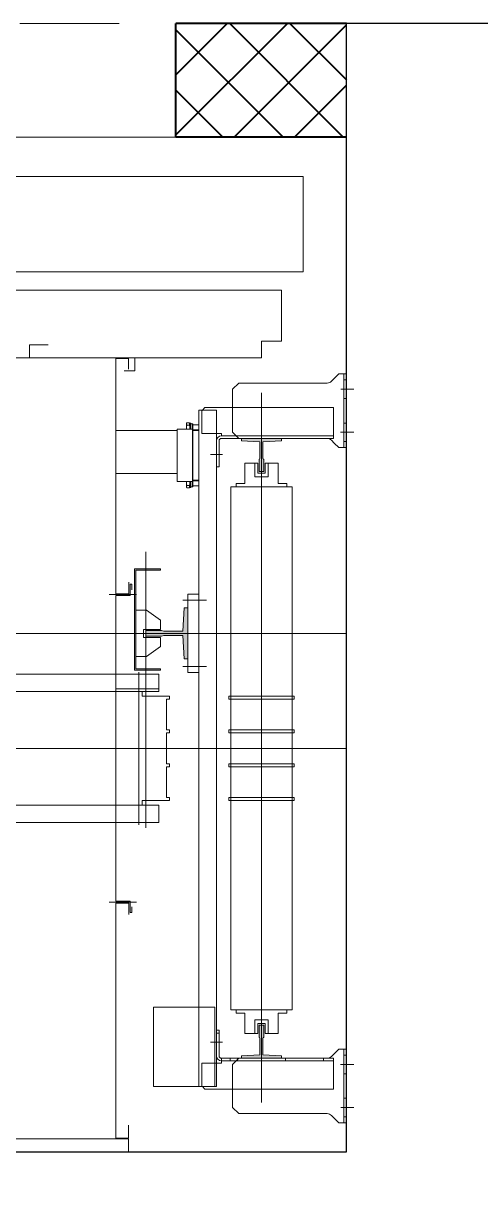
# Model space of a CAD drawing. Header units: metres. Extents: x -322116 to -321123, y -26723 to -26468.
# Drawn here: x -321394.08 to -321393.276, y -26551.824 to -26549.758 of the extents above; entities that cross this region are included whole.
import ezdxf

# ---------------------------------------------------------------- set-up
doc = ezdxf.new("R2010")
doc.units = ezdxf.units.M
doc.header["$LTSCALE"] = 7
doc.header["$MEASUREMENT"] = 0
doc.linetypes.add('1363-TXX-A-XXX-Plots layouts-R02$0$HIDDEN', pattern=[0.375, 0.25, -0.125])
doc.linetypes.add('Hidden', pattern=[9.525, 6.35, -3.175])
doc.layers.add('22-1-14-ROAD P2PFGC', color=5, linetype='Continuous')
for name, color, linetype, lineweight in [('A-CONV-EVTR', 2, 'Continuous', 18), ('A-FLOR-HIDN', 9, 'Hidden', 13), ('A-PATT', 8, 'Continuous', 5), ('A-WALL-BLWO', 7, 'Continuous', 40)]:
    doc.layers.add(name, color=color, linetype=linetype, lineweight=lineweight)

# ---------------------------------------------------------------- blocks, each defined once
blk = doc.blocks.new('1 elev')
at = {"layer": 'A-PATT', "extrusion": (2.36417e-21, 1.06473e-05, 1)}
h = blk.add_hatch(color=256, dxfattribs=at)
h.paths.add_polyline_path([(-321710.855, -26488.3134), (-321710.8636, -26488.3134), (-321710.8632, -26488.2917), (-321710.855, -26488.2918)], flags=0)
h.paths.add_polyline_path([(-321710.8625, -26488.2913), (-321710.862, -26488.2902), (-321710.862, -26488.2612), (-321710.8945, -26488.2593), (-321710.8945, -26488.255), (-321710.8241, -26488.255), (-321710.8241, -26488.2593), (-321710.8566, -26488.2612), (-321710.8561, -26488.2913)], flags=0)
for points in [[(-321710.6817, -26488.6632), (-321710.6817, -26488.6605), (-321710.6384, -26488.6605), (-321710.6384, -26488.4872), (-321710.6817, -26488.4872), (-321710.6817, -26488.4845), (-321710.6357, -26488.4845), (-321710.6357, -26488.6632)], [(-321710.7296, -26488.6429), (-321710.7296, -26488.5535), (-321710.7231, -26488.5535), (-321710.7207, -26488.5942), (-321710.6876, -26488.5942), (-321710.6832, -26488.5933), (-321710.6557, -26488.5933), (-321710.6557, -26488.6031), (-321710.6832, -26488.6031), (-321710.6876, -26488.6023), (-321710.7207, -26488.6023), (-321710.7231, -26488.6429)]]:
    blk.add_hatch(color=256, dxfattribs=at).paths.add_polyline_path(points, flags=0)
h = blk.add_hatch(color=256, dxfattribs=at)
h.paths.add_polyline_path([(-321710.8945, -26489.3464), (-321710.8945, -26489.3421), (-321710.862, -26489.3401), (-321710.8625, -26489.3101), (-321710.8564, -26489.3104), (-321710.8566, -26489.3112), (-321710.8566, -26489.3401), (-321710.8241, -26489.3421), (-321710.8241, -26489.3464)], flags=0)
h.paths.add_polyline_path([(-321710.8625, -26489.3101), (-321710.8628, -26489.3098), (-321710.8558, -26489.3098)], flags=0)
h.paths.add_polyline_path([(-321710.8632, -26489.3097), (-321710.8636, -26489.3096), (-321710.8636, -26489.288), (-321710.855, -26489.288), (-321710.8554, -26489.3097)], flags=0)
at = {"layer": 'A-CONV-EVTR', "extrusion": (2.36417e-21, 1.06473e-05, 1)}
for p, q in [((-321710.9329, -26487.7937, 0), (-321710.3969, -26487.7937, 0)), ((-321710.9329, -26487.9615, 0), (-321710.9329, -26487.7937, 0)), ((-321709.325, -26487.9615, 0), (-321710.9329, -26487.9615, 0)), ((-321710.8947, -26487.994, 0), (-321710.8571, -26487.994, 0)), ((-321710.8947, -26488.0839, 0), (-321710.8947, -26487.994, 0)), ((-321710.8571, -26487.994, 0), (-321709.4933, -26487.994, 0)), ((-321710.8593, -26488.0839, 0), (-321710.8947, -26488.0839, 0)), ((-321710.8593, -26488.1131, 0), (-321710.8593, -26488.0839, 0)), ((-321710.4511, -26488.0904, 0), (-321710.4836, -26488.0904, 0)), ((-321710.4511, -26488.1131, 0), (-321710.4511, -26488.0904, 0)), ((-321710.3969, -26488.1131, 0), (-321710.8593, -26488.1131, 0)), ((-321710.6362, -26488.1131, 0), (-321710.4511, -26488.1131, 0)), ((-321710.6362, -26488.1359, 0), (-321710.6362, -26488.1131, 0)), ((-321710.6254, -26488.1145, 0), (-321710.6254, -26488.1331, 0)), ((-321710.6027, -26488.1145, 0), (-321710.6254, -26488.1145, 0)), ((-321710.6027, -26488.5284, 0), (-321710.6027, -26488.1145, 0)), ((-321711.0087, -26488.1413, 0), (-321710.9957, -26488.1413, 0)), ((-321711.0087, -26488.2712, 0), (-321711.0087, -26488.1413, 0)), ((-321711.0044, -26488.2712, 0), (-321711.0044, -26488.1413, 0)), ((-321710.9957, -26488.1413, 0), (-321710.9827, -26488.1543, 0)), ((-321710.6173, -26488.1359, 0), (-321710.6362, -26488.1359, 0)), ((-321711.0044, -26488.1521, 0), (-321711.0087, -26488.1521, 0)), ((-321710.8192, -26488.1575, 0), (-321710.975, -26488.1575, 0)), ((-321710.8084, -26488.1683, 0), (-321710.8192, -26488.1575, 0)), ((-321711.0219, -26488.1683, 0), (-321710.9991, -26488.1683, 0)), ((-321711.0044, -26488.1846, 0), (-321711.0087, -26488.1846, 0)), ((-321710.8593, -26489.4245, 0), (-321710.8593, -26488.175, 0)), ((-321710.8084, -26488.2008, 0), (-321710.8084, -26488.1683, 0)), ((-321710.986, -26488.2008, 0), (-321710.986, -26488.255, 0)), ((-321710.7597, -26488.2008, 0), (-321710.986, -26488.2008, 0)), ((-321710.8084, -26488.2441, 0), (-321710.8084, -26488.2008, 0)), ((-321710.7802, -26488.2052, 0), (-321710.7802, -26489.3962, 0)), ((-321710.7488, -26488.2052, 0), (-321710.7802, -26488.2052, 0)), ((-321710.7553, -26488.2052, 0), (-321710.7597, -26488.2008, 0)), ((-321710.7543, -26488.2062, 0), (-321710.7553, -26488.2052, 0)), ((-321710.7543, -26488.2463, 0), (-321710.7543, -26488.2062, 0)), ((-321710.7488, -26489.3962, 0), (-321710.7488, -26488.2052, 0)), ((-321711.0044, -26488.2279, 0), (-321711.0087, -26488.2279, 0)), ((-321710.7348, -26488.2279, 0), (-321710.7348, -26488.2387, 0)), ((-321710.733, -26488.2279, 0), (-321710.7348, -26488.2279, 0)), ((-321710.7329, -26488.2273, 0), (-321710.733, -26488.2387, 0)), ((-321710.733, -26488.2387, 0), (-321710.733, -26488.2279, 0)), ((-321710.728, -26488.2273, 0), (-321710.7329, -26488.2273, 0)), ((-321710.728, -26488.2273, 0), (-321710.7278, -26488.2276, 0)), ((-321710.7274, -26488.2284, 0), (-321710.728, -26488.2273, 0)), ((-321710.7278, -26488.2276, 0), (-321710.7277, -26488.2279, 0)), ((-321710.7277, -26488.2279, 0), (-321710.7276, -26488.2281, 0)), ((-321710.7276, -26488.2281, 0), (-321710.7275, -26488.2284, 0)), ((-321710.7275, -26488.2284, 0), (-321710.7274, -26488.2387, 0)), ((-321710.7274, -26488.2286, 0), (-321710.7274, -26488.2284, 0)), ((-321710.7274, -26488.2289, 0), (-321710.7274, -26488.2286, 0)), ((-321710.7274, -26488.2291, 0), (-321710.7274, -26488.2289, 0)), ((-321711.0219, -26488.2441, 0), (-321710.9986, -26488.2441, 0)), ((-321710.8192, -26488.255, 0), (-321710.8084, -26488.2441, 0)), ((-321710.7889, -26488.2463, 0), (-321710.7802, -26488.2463, 0)), ((-321710.7889, -26488.2506, 0), (-321710.7889, -26488.2463, 0)), ((-321710.7802, -26488.2463, 0), (-321710.7543, -26488.2463, 0)), ((-321710.7386, -26488.2311, 0), (-321710.7488, -26488.2311, 0)), ((-321710.7386, -26488.2398, 0), (-321710.7488, -26488.2398, 0)), ((-321710.738, -26488.2409, 0), (-321710.7488, -26488.2409, 0)), ((-321710.7386, -26488.2295, 0), (-321710.7348, -26488.2295, 0)), ((-321710.7386, -26488.2409, 0), (-321710.7386, -26488.2295, 0)), ((-321710.7386, -26488.34, 0), (-321710.7386, -26488.2409, 0)), ((-321710.738, -26488.2295, 0), (-321710.738, -26488.34, 0)), ((-321710.7109, -26488.2387, 0), (-321710.738, -26488.2387, 0)), ((-321710.728, -26488.2314, 0), (-321710.7329, -26488.2314, 0)), ((-321710.728, -26488.2314, 0), (-321710.7279, -26488.2312, 0)), ((-321710.7278, -26488.2319, 0), (-321710.728, -26488.2314, 0)), ((-321710.7279, -26488.2312, 0), (-321710.7278, -26488.231, 0)), ((-321710.7278, -26488.231, 0), (-321710.7277, -26488.2308, 0)), ((-321710.7277, -26488.2325, 0), (-321710.7278, -26488.2319, 0)), ((-321710.7278, -26488.2387, 0), (-321710.7277, -26488.2383, 0)), ((-321710.7277, -26488.2308, 0), (-321710.7276, -26488.2306, 0)), ((-321710.7276, -26488.233, 0), (-321710.7277, -26488.2325, 0)), ((-321710.7277, -26488.2383, 0), (-321710.7276, -26488.2379, 0)), ((-321710.7276, -26488.2306, 0), (-321710.7275, -26488.2304, 0)), ((-321710.7275, -26488.2335, 0), (-321710.7276, -26488.233, 0)), ((-321710.7276, -26488.2379, 0), (-321710.7275, -26488.2375, 0)), ((-321710.7275, -26488.2302, 0), (-321710.7274, -26488.23, 0)), ((-321710.7275, -26488.2304, 0), (-321710.7275, -26488.2302, 0)), ((-321710.7274, -26488.234, 0), (-321710.7275, -26488.2335, 0)), ((-321710.7275, -26488.2371, 0), (-321710.7274, -26488.2367, 0)), ((-321710.7275, -26488.2375, 0), (-321710.7275, -26488.2371, 0)), ((-321710.7274, -26488.2294, 0), (-321710.7274, -26488.2291, 0)), ((-321710.7274, -26488.2296, 0), (-321710.7274, -26488.2294, 0)), ((-321710.7274, -26488.2298, 0), (-321710.7274, -26488.2296, 0)), ((-321710.7274, -26488.23, 0), (-321710.7274, -26488.2298, 0)), ((-321710.7274, -26488.2345, 0), (-321710.7274, -26488.234, 0)), ((-321710.7274, -26488.235, 0), (-321710.7274, -26488.2345, 0)), ((-321710.7274, -26488.2355, 0), (-321710.7274, -26488.235, 0)), ((-321710.7274, -26488.2359, 0), (-321710.7274, -26488.2355, 0)), ((-321710.7274, -26488.2363, 0), (-321710.7274, -26488.2359, 0)), ((-321710.7274, -26488.2367, 0), (-321710.7274, -26488.2363, 0)), ((-321710.7109, -26488.3308, 0), (-321710.7109, -26488.2387, 0)), ((-321710.6027, -26488.2409, 0), (-321710.7109, -26488.2409, 0)), ((-321711.0044, -26488.2604, 0), (-321711.0087, -26488.2604, 0)), ((-321710.9876, -26488.2631, 0), (-321710.9957, -26488.2712, 0)), ((-321710.9827, -26488.2581, 0), (-321710.9876, -26488.2631, 0)), ((-321710.986, -26488.2506, 0), (-321710.7889, -26488.2506, 0)), ((-321710.986, -26488.255, 0), (-321710.7889, -26488.255, 0)), ((-321710.9209, -26488.255, 0), (-321710.8192, -26488.255, 0)), ((-321710.8945, -26488.255, 0), (-321710.8945, -26488.2593, 0)), ((-321710.8241, -26488.255, 0), (-321710.8945, -26488.255, 0)), ((-321710.8945, -26488.2593, 0), (-321710.862, -26488.2612, 0)), ((-321710.862, -26488.2612, 0), (-321710.862, -26488.2902, 0)), ((-321710.8566, -26488.2612, 0), (-321710.8241, -26488.2593, 0)), ((-321710.8566, -26488.2902, 0), (-321710.8566, -26488.2612, 0)), ((-321710.8241, -26488.2593, 0), (-321710.8241, -26488.255, 0)), ((-321710.7846, -26488.2593, 0), (-321710.7846, -26488.3048, 0)), ((-321710.9957, -26488.2712, 0), (-321711.0087, -26488.2712, 0)), ((-321710.7696, -26488.2831, 0), (-321710.7907, -26488.2831, 0)), ((-321710.8885, -26488.2988, 0), (-321710.8658, -26488.2988, 0)), ((-321710.8885, -26488.3345, 0), (-321710.8885, -26488.2988, 0)), ((-321710.8712, -26488.2988, 0), (-321710.8712, -26488.3226, 0)), ((-321710.8658, -26488.2988, 0), (-321710.8658, -26488.3161, 0)), ((-321710.8636, -26488.2918, 0), (-321710.8636, -26488.3134, 0)), ((-321710.855, -26488.3134, 0), (-321710.855, -26488.2918, 0)), ((-321710.8528, -26488.2988, 0), (-321710.8301, -26488.2988, 0)), ((-321710.8528, -26488.3161, 0), (-321710.8528, -26488.2988, 0)), ((-321710.8474, -26488.3226, 0), (-321710.8474, -26488.2988, 0)), ((-321710.8301, -26488.2988, 0), (-321710.8301, -26488.3345, 0)), ((-321710.7846, -26488.3048, 0), (-321710.7802, -26488.3048, 0)), ((-321710.8712, -26488.3226, 0), (-321710.8593, -26488.3226, 0)), ((-321710.8658, -26488.3161, 0), (-321710.8593, -26488.3161, 0)), ((-321710.8636, -26488.3134, 0), (-321710.855, -26488.3134, 0)), ((-321710.8593, -26488.3161, 0), (-321710.8528, -26488.3161, 0)), ((-321710.8593, -26488.3226, 0), (-321710.8474, -26488.3226, 0)), ((-321710.738, -26488.3286, 0), (-321710.7488, -26488.3286, 0)), ((-321710.7386, -26488.3297, 0), (-321710.7488, -26488.3297, 0)), ((-321710.7386, -26488.34, 0), (-321710.7386, -26488.3286, 0)), ((-321710.738, -26488.3308, 0), (-321710.7109, -26488.3308, 0)), ((-321710.7348, -26488.3308, 0), (-321710.7348, -26488.34, 0)), ((-321710.7348, -26488.3416, 0), (-321710.7348, -26488.3308, 0)), ((-321710.733, -26488.3308, 0), (-321710.733, -26488.3416, 0)), ((-321710.7329, -26488.3421, 0), (-321710.733, -26488.3308, 0)), ((-321710.7278, -26488.3308, 0), (-321710.7277, -26488.3312, 0)), ((-321710.7277, -26488.3312, 0), (-321710.7276, -26488.3316, 0)), ((-321710.7276, -26488.3316, 0), (-321710.7275, -26488.332, 0)), ((-321710.7275, -26488.3411, 0), (-321710.7274, -26488.3308, 0)), ((-321710.7275, -26488.332, 0), (-321710.7275, -26488.3324, 0)), ((-321710.6027, -26488.3167, 0), (-321710.7109, -26488.3167, 0)), ((-321710.9134, -26488.3405, 0), (-321710.9134, -26488.8819, 0)), ((-321710.8052, -26488.3405, 0), (-321710.9134, -26488.3405, 0)), ((-321710.9037, -26488.3345, 0), (-321710.8885, -26488.3345, 0)), ((-321710.9037, -26488.3405, 0), (-321710.9037, -26488.3345, 0)), ((-321710.8301, -26488.3345, 0), (-321710.8149, -26488.3345, 0)), ((-321710.8149, -26488.3345, 0), (-321710.8149, -26488.3405, 0)), ((-321710.8052, -26488.8819, 0), (-321710.8052, -26488.3405, 0)), ((-321710.7386, -26488.3383, 0), (-321710.7488, -26488.3383, 0)), ((-321710.7348, -26488.34, 0), (-321710.7386, -26488.34, 0)), ((-321710.738, -26488.34, 0), (-321710.7386, -26488.34, 0)), ((-321710.7348, -26488.34, 0), (-321710.738, -26488.34, 0)), ((-321710.733, -26488.3416, 0), (-321710.7348, -26488.3416, 0)), ((-321710.728, -26488.3381, 0), (-321710.7329, -26488.3381, 0)), ((-321710.728, -26488.3421, 0), (-321710.7329, -26488.3421, 0)), ((-321710.7278, -26488.3375, 0), (-321710.728, -26488.3381, 0)), ((-321710.728, -26488.3381, 0), (-321710.7279, -26488.3383, 0)), ((-321710.7274, -26488.341, 0), (-321710.728, -26488.3421, 0)), ((-321710.728, -26488.3421, 0), (-321710.7278, -26488.3419, 0)), ((-321710.7279, -26488.3383, 0), (-321710.7278, -26488.3385, 0)), ((-321710.7277, -26488.337, 0), (-321710.7278, -26488.3375, 0)), ((-321710.7278, -26488.3385, 0), (-321710.7277, -26488.3387, 0)), ((-321710.7278, -26488.3419, 0), (-321710.7277, -26488.3416, 0)), ((-321710.7276, -26488.3365, 0), (-321710.7277, -26488.337, 0)), ((-321710.7277, -26488.3387, 0), (-321710.7276, -26488.3389, 0)), ((-321710.7277, -26488.3416, 0), (-321710.7276, -26488.3414, 0)), ((-321710.7275, -26488.336, 0), (-321710.7276, -26488.3365, 0)), ((-321710.7276, -26488.3389, 0), (-321710.7275, -26488.3391, 0)), ((-321710.7276, -26488.3414, 0), (-321710.7275, -26488.3411, 0)), ((-321710.7275, -26488.3324, 0), (-321710.7274, -26488.3328, 0)), ((-321710.7274, -26488.3355, 0), (-321710.7275, -26488.336, 0)), ((-321710.7275, -26488.3391, 0), (-321710.7275, -26488.3393, 0)), ((-321710.7275, -26488.3393, 0), (-321710.7274, -26488.3395, 0)), ((-321710.7274, -26488.3328, 0), (-321710.7274, -26488.3332, 0)), ((-321710.7274, -26488.3332, 0), (-321710.7274, -26488.3336, 0)), ((-321710.7274, -26488.3336, 0), (-321710.7274, -26488.334, 0)), ((-321710.7274, -26488.334, 0), (-321710.7274, -26488.3345, 0)), ((-321710.7274, -26488.3345, 0), (-321710.7274, -26488.335, 0)), ((-321710.7274, -26488.335, 0), (-321710.7274, -26488.3355, 0)), ((-321710.7274, -26488.3395, 0), (-321710.7274, -26488.3397, 0)), ((-321710.7274, -26488.3397, 0), (-321710.7274, -26488.3399, 0)), ((-321710.7274, -26488.3399, 0), (-321710.7274, -26488.3401, 0)), ((-321710.7274, -26488.3401, 0), (-321710.7274, -26488.3404, 0)), ((-321710.7274, -26488.3404, 0), (-321710.7274, -26488.3406, 0)), ((-321710.7274, -26488.3406, 0), (-321710.7274, -26488.3409, 0)), ((-321710.7274, -26488.3409, 0), (-321710.7274, -26488.341, 0)), ((-321710.6557, -26488.4548, 0), (-321710.6557, -26488.9404, 0)), ((-321710.6817, -26488.4845, 0), (-321710.6817, -26488.4872, 0)), ((-321710.6357, -26488.4845, 0), (-321710.6817, -26488.4845, 0)), ((-321710.6817, -26488.4872, 0), (-321710.6384, -26488.4872, 0)), ((-321710.6384, -26488.4872, 0), (-321710.6384, -26488.5982, 0)), ((-321710.6357, -26488.5982, 0), (-321710.6357, -26488.4845, 0)), ((-321710.6311, -26488.5119, 0), (-321710.6284, -26488.5119, 0)), ((-321710.6311, -26488.5219, 0), (-321710.6311, -26488.5119, 0)), ((-321710.6284, -26488.5119, 0), (-321710.6284, -26488.5316, 0)), ((-321710.6257, -26488.5284, 0), (-321710.6257, -26488.5083, 0)), ((-321710.7491, -26488.5292, 0), (-321710.7296, -26488.5292, 0)), ((-321710.7296, -26488.5292, 0), (-321710.7296, -26488.5535, 0)), ((-321710.6394, -26488.53, 0), (-321710.5912, -26488.53, 0)), ((-321710.6284, -26488.5316, 0), (-321710.6027, -26488.5316, 0)), ((-321710.6257, -26488.5284, 0), (-321710.6027, -26488.5284, 0)), ((-321710.6027, -26488.5284, 0), (-321710.6257, -26488.5284, 0)), ((-321710.6027, -26488.5316, 0), (-321710.6254, -26488.5316, 0)), ((-321710.6027, -26489.0698, 0), (-321710.6027, -26488.5316, 0)), ((-321710.7209, -26488.54, 0), (-321710.7625, -26488.54, 0)), ((-321710.7296, -26488.6429, 0), (-321710.7296, -26488.5535, 0)), ((-321710.7296, -26488.5535, 0), (-321710.7231, -26488.5535, 0)), ((-321710.7231, -26488.5535, 0), (-321710.7207, -26488.5942, 0)), ((-321710.6568, -26488.5576, 0), (-321710.6817, -26488.5749, 0)), ((-321710.6384, -26488.5576, 0), (-321710.6568, -26488.5576, 0)), ((-321710.6817, -26488.5749, 0), (-321710.6817, -26488.5912, 0)), ((-321711.0087, -26488.5982, 0), (-321709.3427, -26488.5982, 0)), ((-321710.7207, -26488.5942, 0), (-321710.6876, -26488.5942, 0)), ((-321710.6876, -26488.5942, 0), (-321710.6832, -26488.5933, 0)), ((-321710.6832, -26488.5933, 0), (-321710.6557, -26488.5933, 0)), ((-321710.6817, -26488.5912, 0), (-321710.6514, -26488.5912, 0)), ((-321710.6557, -26488.5933, 0), (-321710.6557, -26488.6031, 0)), ((-321710.6514, -26488.5912, 0), (-321710.6514, -26488.5982, 0)), ((-321710.6514, -26488.5982, 0), (-321710.6514, -26488.6053, 0)), ((-321710.6384, -26488.5982, 0), (-321710.6384, -26488.6605, 0)), ((-321710.6357, -26488.6632, 0), (-321710.6357, -26488.5982, 0)), ((-321710.7207, -26488.6023, 0), (-321710.7231, -26488.6429, 0)), ((-321710.6876, -26488.6023, 0), (-321710.7207, -26488.6023, 0)), ((-321710.6832, -26488.6031, 0), (-321710.6876, -26488.6023, 0)), ((-321710.6557, -26488.6031, 0), (-321710.6832, -26488.6031, 0)), ((-321710.6817, -26488.6053, 0), (-321710.6817, -26488.6215, 0)), ((-321710.6514, -26488.6053, 0), (-321710.6817, -26488.6053, 0)), ((-321710.6817, -26488.6215, 0), (-321710.6568, -26488.6388, 0)), ((-321710.6568, -26488.6388, 0), (-321710.6384, -26488.6388, 0)), ((-321710.7209, -26488.6564, 0), (-321710.7625, -26488.6564, 0)), ((-321710.7231, -26488.6429, 0), (-321710.7296, -26488.6429, 0)), ((-321710.7296, -26488.6672, 0), (-321710.7296, -26488.6429, 0)), ((-321710.6817, -26488.6605, 0), (-321710.6817, -26488.6632, 0)), ((-321710.6384, -26488.6605, 0), (-321710.6817, -26488.6605, 0)), ((-321710.7491, -26488.6672, 0), (-321710.7296, -26488.6672, 0)), ((-321710.6817, -26488.6632, 0), (-321710.6357, -26488.6632, 0)), ((-321710.6785, -26488.6702, 0), (-321710.6785, -26488.7005, 0)), ((-321710.6027, -26488.6702, 0), (-321710.6785, -26488.6702, 0)), ((-321710.6785, -26488.6702, 0), (-321710.6785, -26488.7005, 0)), ((-321710.6303, -26488.6702, 0), (-321710.6785, -26488.6702, 0)), ((-321710.6433, -26488.9351, 0), (-321710.6433, -26488.6663, 0)), ((-321710.6027, -26488.6702, 0), (-321710.0667, -26488.6702, 0)), ((-321710.6785, -26488.6962, 0), (-321710.6027, -26488.6962, 0)), ((-321710.6785, -26488.7005, 0), (-321710.6027, -26488.7005, 0)), ((-321710.6785, -26488.7005, 0), (-321710.6492, -26488.7005, 0)), ((-321710.6492, -26488.7005, 0), (-321710.6492, -26488.7087, 0)), ((-321710.6027, -26488.7005, 0), (-321710.0667, -26488.7005, 0)), ((-321710.9167, -26488.7087, 0), (-321710.8593, -26488.7087, 0)), ((-321710.9167, -26488.7141, 0), (-321710.9167, -26488.7087, 0)), ((-321710.8593, -26488.7141, 0), (-321710.9167, -26488.7141, 0)), ((-321710.9134, -26488.7141, 0), (-321710.9134, -26488.7682, 0)), ((-321710.8593, -26488.7141, 0), (-321710.9134, -26488.7141, 0)), ((-321710.8593, -26488.7087, 0), (-321710.8019, -26488.7087, 0)), ((-321710.8019, -26488.7141, 0), (-321710.8593, -26488.7141, 0)), ((-321710.8052, -26488.7141, 0), (-321710.8593, -26488.7141, 0)), ((-321710.8052, -26488.7682, 0), (-321710.8052, -26488.7141, 0)), ((-321710.8019, -26488.7087, 0), (-321710.8019, -26488.7141, 0)), ((-321710.6974, -26488.7087, 0), (-321710.6974, -26488.7141, 0)), ((-321710.6492, -26488.7087, 0), (-321710.6974, -26488.7087, 0)), ((-321710.6974, -26488.7141, 0), (-321710.692, -26488.7141, 0)), ((-321710.692, -26488.7141, 0), (-321710.692, -26488.7682, 0)), ((-321710.9167, -26488.7682, 0), (-321710.9167, -26488.7736, 0)), ((-321710.8593, -26488.7682, 0), (-321710.9167, -26488.7682, 0)), ((-321710.9167, -26488.7736, 0), (-321710.8593, -26488.7736, 0)), ((-321710.9134, -26488.7682, 0), (-321710.8593, -26488.7682, 0)), ((-321710.9134, -26488.7736, 0), (-321710.9134, -26488.8278, 0)), ((-321710.8593, -26488.7736, 0), (-321710.9134, -26488.7736, 0)), ((-321710.8019, -26488.7682, 0), (-321710.8593, -26488.7682, 0)), ((-321710.8593, -26488.7682, 0), (-321710.8052, -26488.7682, 0)), ((-321710.8593, -26488.7736, 0), (-321710.8019, -26488.7736, 0)), ((-321710.8052, -26488.7736, 0), (-321710.8593, -26488.7736, 0)), ((-321710.8052, -26488.8278, 0), (-321710.8052, -26488.7736, 0)), ((-321710.8019, -26488.7736, 0), (-321710.8019, -26488.7682, 0)), ((-321710.6974, -26488.7682, 0), (-321710.6974, -26488.7736, 0)), ((-321710.692, -26488.7682, 0), (-321710.6974, -26488.7682, 0)), ((-321710.6974, -26488.7736, 0), (-321710.692, -26488.7736, 0)), ((-321710.692, -26488.7736, 0), (-321710.692, -26488.8278, 0)), ((-321711.0087, -26488.8007, 0), (-321709.3087, -26488.8007, 0)), ((-321710.9167, -26488.8278, 0), (-321710.9167, -26488.8332, 0)), ((-321710.8593, -26488.8278, 0), (-321710.9167, -26488.8278, 0)), ((-321710.9134, -26488.8278, 0), (-321710.8593, -26488.8278, 0)), ((-321710.8593, -26488.8278, 0), (-321710.8052, -26488.8278, 0)), ((-321710.8019, -26488.8278, 0), (-321710.8593, -26488.8278, 0)), ((-321710.8019, -26488.8332, 0), (-321710.8019, -26488.8278, 0)), ((-321710.6974, -26488.8278, 0), (-321710.6974, -26488.8332, 0)), ((-321710.692, -26488.8278, 0), (-321710.6974, -26488.8278, 0)), ((-321710.9167, -26488.8332, 0), (-321710.8593, -26488.8332, 0)), ((-321710.9134, -26488.8332, 0), (-321710.9134, -26488.8873, 0)), ((-321710.8593, -26488.8332, 0), (-321710.9134, -26488.8332, 0)), ((-321710.8593, -26488.8332, 0), (-321710.8019, -26488.8332, 0)), ((-321710.8052, -26488.8332, 0), (-321710.8593, -26488.8332, 0)), ((-321710.8052, -26488.8873, 0), (-321710.8052, -26488.8332, 0)), ((-321710.6974, -26488.8332, 0), (-321710.692, -26488.8332, 0)), ((-321710.692, -26488.8332, 0), (-321710.692, -26488.8873, 0)), ((-321710.9167, -26488.8873, 0), (-321710.9167, -26488.8927, 0)), ((-321710.8593, -26488.8873, 0), (-321710.9167, -26488.8873, 0)), ((-321710.9134, -26488.8819, 0), (-321710.9134, -26489.2609, 0)), ((-321710.9134, -26488.8873, 0), (-321710.8593, -26488.8873, 0)), ((-321710.8593, -26488.8873, 0), (-321710.8052, -26488.8873, 0)), ((-321710.8019, -26488.8873, 0), (-321710.8593, -26488.8873, 0)), ((-321710.8052, -26489.2609, 0), (-321710.8052, -26488.8819, 0)), ((-321710.8019, -26488.8927, 0), (-321710.8019, -26488.8873, 0)), ((-321710.6974, -26488.8873, 0), (-321710.6974, -26488.8927, 0)), ((-321710.692, -26488.8873, 0), (-321710.6974, -26488.8873, 0)), ((-321710.9167, -26488.8927, 0), (-321710.8593, -26488.8927, 0)), ((-321710.8593, -26488.8927, 0), (-321710.8019, -26488.8927, 0)), ((-321710.6974, -26488.8927, 0), (-321710.6492, -26488.8927, 0)), ((-321710.6785, -26488.9009, 0), (-321710.6027, -26488.9009, 0)), ((-321710.6785, -26488.9312, 0), (-321710.6785, -26488.9009, 0)), ((-321710.6785, -26488.9009, 0), (-321710.6785, -26488.9312, 0)), ((-321710.6492, -26488.9009, 0), (-321710.6785, -26488.9009, 0)), ((-321710.6492, -26488.8927, 0), (-321710.6492, -26488.9009, 0)), ((-321710.6027, -26488.9009, 0), (-321710.0667, -26488.9009, 0)), ((-321710.6027, -26488.9312, 0), (-321710.6785, -26488.9312, 0)), ((-321710.6785, -26488.9312, 0), (-321710.6303, -26488.9312, 0)), ((-321710.6027, -26488.9312, 0), (-321710.0667, -26488.9312, 0)), ((-321710.6394, -26489.0714, 0), (-321710.5912, -26489.0714, 0)), ((-321710.6383, -26489.0714, 0), (-321710.5923, -26489.0714, 0)), ((-321710.6284, -26489.0698, 0), (-321710.6027, -26489.0698, 0)), ((-321710.6284, -26489.0895, 0), (-321710.6284, -26489.0698, 0)), ((-321710.6257, -26489.073, 0), (-321710.6257, -26489.0931, 0)), ((-321710.6027, -26489.073, 0), (-321710.6257, -26489.073, 0)), ((-321710.6254, -26489.0698, 0), (-321710.6027, -26489.0698, 0)), ((-321710.6027, -26489.073, 0), (-321710.6254, -26489.073, 0)), ((-321710.6027, -26489.487, 0), (-321710.6027, -26489.073, 0)), ((-321710.6311, -26489.0795, 0), (-321710.6311, -26489.0895, 0)), ((-321710.6311, -26489.0895, 0), (-321710.6284, -26489.0895, 0)), ((-321710.9134, -26489.2609, 0), (-321710.8052, -26489.2609, 0)), ((-321710.9037, -26489.2609, 0), (-321710.9037, -26489.2668, 0)), ((-321710.8149, -26489.2668, 0), (-321710.8149, -26489.2609, 0)), ((-321710.6693, -26489.2566, 0), (-321710.7775, -26489.2566, 0)), ((-321710.7775, -26489.2566, 0), (-321710.7775, -26489.3962, 0)), ((-321710.6693, -26489.3962, 0), (-321710.6693, -26489.2566, 0)), ((-321710.9037, -26489.2668, 0), (-321710.8885, -26489.2668, 0)), ((-321710.8885, -26489.2668, 0), (-321710.8885, -26489.3026, 0)), ((-321710.8712, -26489.2788, 0), (-321710.8593, -26489.2788, 0)), ((-321710.8712, -26489.3026, 0), (-321710.8712, -26489.2788, 0)), ((-321710.8593, -26489.2788, 0), (-321710.8474, -26489.2788, 0)), ((-321710.8474, -26489.2788, 0), (-321710.8593, -26489.2788, 0)), ((-321710.8474, -26489.3026, 0), (-321710.8474, -26489.2788, 0)), ((-321710.8301, -26489.2668, 0), (-321710.8149, -26489.2668, 0)), ((-321710.8301, -26489.3026, 0), (-321710.8301, -26489.2668, 0)), ((-321710.8885, -26489.3026, 0), (-321710.8658, -26489.3026, 0)), ((-321710.8658, -26489.2853, 0), (-321710.8593, -26489.2853, 0)), ((-321710.8658, -26489.3026, 0), (-321710.8658, -26489.2853, 0)), ((-321710.8636, -26489.288, 0), (-321710.855, -26489.288, 0)), ((-321710.8636, -26489.3096, 0), (-321710.8636, -26489.288, 0)), ((-321710.8593, -26489.2853, 0), (-321710.8528, -26489.2853, 0)), ((-321710.855, -26489.288, 0), (-321710.855, -26489.3096, 0)), ((-321710.8528, -26489.2853, 0), (-321710.8528, -26489.3026, 0)), ((-321710.8528, -26489.3026, 0), (-321710.8301, -26489.3026, 0)), ((-321710.7846, -26489.2966, 0), (-321710.7802, -26489.2966, 0)), ((-321710.7846, -26489.3421, 0), (-321710.7846, -26489.2966, 0)), ((-321710.7846, -26489.302, 0), (-321710.7802, -26489.302, 0)), ((-321710.862, -26489.3401, 0), (-321710.862, -26489.3112, 0)), ((-321710.8566, -26489.3112, 0), (-321710.8566, -26489.3401, 0)), ((-321710.7696, -26489.3183, 0), (-321710.7907, -26489.3183, 0)), ((-321711.0087, -26489.3302, 0), (-321711.0087, -26489.4601, 0)), ((-321710.9957, -26489.3302, 0), (-321711.0087, -26489.3302, 0)), ((-321711.0044, -26489.341, 0), (-321711.0087, -26489.341, 0)), ((-321711.0044, -26489.3302, 0), (-321711.0044, -26489.4601, 0)), ((-321710.9876, -26489.3383, 0), (-321710.9957, -26489.3302, 0)), ((-321710.9827, -26489.3433, 0), (-321710.9876, -26489.3383, 0)), ((-321710.8945, -26489.3421, 0), (-321710.862, -26489.3401, 0)), ((-321710.8945, -26489.3464, 0), (-321710.8945, -26489.3421, 0)), ((-321710.8566, -26489.3401, 0), (-321710.8241, -26489.3421, 0)), ((-321710.8241, -26489.3421, 0), (-321710.8241, -26489.3464, 0)), ((-321711.0219, -26489.3573, 0), (-321710.9986, -26489.3573, 0)), ((-321710.986, -26489.3464, 0), (-321710.986, -26489.4006, 0)), ((-321710.986, -26489.3464, 0), (-321710.8945, -26489.3464, 0)), ((-321710.986, -26489.3508, 0), (-321710.7889, -26489.3508, 0)), ((-321710.9687, -26489.3464, 0), (-321710.9687, -26489.3508, 0)), ((-321710.9209, -26489.3464, 0), (-321710.8192, -26489.3464, 0)), ((-321710.9015, -26489.3464, 0), (-321710.9015, -26489.3508, 0)), ((-321710.8241, -26489.3464, 0), (-321710.8945, -26489.3464, 0)), ((-321710.7889, -26489.3464, 0), (-321710.8241, -26489.3464, 0)), ((-321710.8192, -26489.3464, 0), (-321710.8084, -26489.3573, 0)), ((-321710.8171, -26489.3464, 0), (-321710.8171, -26489.3508, 0)), ((-321710.8084, -26489.3573, 0), (-321710.8084, -26489.4006, 0)), ((-321710.8041, -26489.3464, 0), (-321710.8041, -26489.3508, 0)), ((-321710.7889, -26489.3508, 0), (-321710.7889, -26489.3464, 0)), ((-321710.7889, -26489.3551, 0), (-321710.7889, -26489.3508, 0)), ((-321710.7802, -26489.3551, 0), (-321710.7889, -26489.3551, 0)), ((-321710.7543, -26489.3551, 0), (-321710.7802, -26489.3551, 0)), ((-321710.7543, -26489.3551, 0), (-321710.7543, -26489.3952, 0)), ((-321711.0044, -26489.3735, 0), (-321711.0087, -26489.3735, 0)), ((-321710.986, -26489.4006, 0), (-321710.7597, -26489.4006, 0)), ((-321710.8084, -26489.4006, 0), (-321710.8084, -26489.4331, 0)), ((-321710.7802, -26489.3962, 0), (-321710.7488, -26489.3962, 0)), ((-321710.7488, -26489.3962, 0), (-321710.7802, -26489.3962, 0)), ((-321710.7775, -26489.3962, 0), (-321710.6693, -26489.3962, 0)), ((-321710.7553, -26489.3962, 0), (-321710.7597, -26489.4006, 0)), ((-321710.7543, -26489.3952, 0), (-321710.7553, -26489.3962, 0)), ((-321711.0044, -26489.4168, 0), (-321711.0087, -26489.4168, 0)), ((-321711.0219, -26489.4331, 0), (-321710.9991, -26489.4331, 0)), ((-321710.9957, -26489.4601, 0), (-321710.9827, -26489.4471, 0)), ((-321710.8192, -26489.4439, 0), (-321710.975, -26489.4439, 0)), ((-321710.8084, -26489.4331, 0), (-321710.8192, -26489.4439, 0)), ((-321711.0044, -26489.4493, 0), (-321711.0087, -26489.4493, 0)), ((-321711.0087, -26489.4601, 0), (-321710.9957, -26489.4601, 0)), ((-321710.6254, -26489.4643, 0), (-321710.6254, -26489.487, 0)), ((-321710.6254, -26489.487, 0), (-321710.6027, -26489.487, 0)), ((-321710.6254, -26489.4883, 0), (-321710.3661, -26489.4883, 0)), ((-321710.6254, -26489.511, 0), (-321710.6254, -26489.4883, 0)), ((-321710.6064, -26489.511, 0), (-321710.6254, -26489.511, 0))]:
    blk.add_line(p, q, dxfattribs=at)
at = {"layer": 'A-CONV-EVTR'}
blk.add_lwpolyline([(-321709.3087, -26487.7244), (-321711.0087, -26487.7244), (-321711.0087, -26489.511), (-321709.3087, -26489.511)], close=True, dxfattribs=at)
at = {"layer": 'A-CONV-EVTR', "extrusion": (2.36417e-21, 1.06473e-05, 1)}
for centre, radius, start, end in [((-321710.975, -26488.1467, -0.282), 0.0108, 225, 270), ((-321710.975, -26488.2658, -0.282), 0.0108, 90, 135), ((-321710.7889, -26488.2593, -0.282), 0.00866, 0, 90), ((-321710.7889, -26488.2593, -0.282), 0.00433, 0, 90), ((-321710.8636, -26488.2902, -0.282), 0.00157, 270, 0), ((-321710.855, -26488.2902, -0.282), 0.00157, 180, 270), ((-321710.8636, -26489.3112, -0.282), 0.00157, 0, 90), ((-321710.855, -26489.3112, -0.282), 0.00157, 90, 180), ((-321710.975, -26489.3356, -0.282), 0.0108, 225, 270), ((-321710.8203, -26489.3426, -0.282), 0.00379, 180, 196.6185), ((-321710.7889, -26489.3421, -0.282), 0.00433, 270, 0), ((-321710.7889, -26489.3421, -0.282), 0.00866, 270, 0), ((-321710.975, -26489.4547, -0.282), 0.0108, 90, 135)]:
    blk.add_arc(centre, radius, start, end, dxfattribs=at)
at = {"layer": 'A-PATT', "extrusion": (2.36417e-21, 1.06473e-05, 1)}
for p, q in [((-321710.8945, -26488.2593, 0), (-321710.8945, -26488.255, 0)), ((-321710.8945, -26488.255, 0), (-321710.8241, -26488.255, 0)), ((-321710.862, -26488.2612, 0), (-321710.8945, -26488.2593, 0)), ((-321710.862, -26488.2902, 0), (-321710.862, -26488.2612, 0)), ((-321710.8241, -26488.2593, 0), (-321710.8566, -26488.2612, 0)), ((-321710.8566, -26488.2612, 0), (-321710.8566, -26488.2902, 0)), ((-321710.8241, -26488.255, 0), (-321710.8241, -26488.2593, 0)), ((-321710.8636, -26488.3134, 0), (-321710.8636, -26488.2918, 0)), ((-321710.855, -26488.2918, 0), (-321710.855, -26488.3134, 0)), ((-321710.855, -26488.3134, 0), (-321710.8636, -26488.3134, 0)), ((-321710.6817, -26488.4872, 0), (-321710.6817, -26488.4845, 0)), ((-321710.6817, -26488.4845, 0), (-321710.6357, -26488.4845, 0)), ((-321710.6384, -26488.4872, 0), (-321710.6817, -26488.4872, 0)), ((-321710.6384, -26488.6605, 0), (-321710.6384, -26488.4872, 0)), ((-321710.6357, -26488.4845, 0), (-321710.6357, -26488.6632, 0)), ((-321710.7296, -26488.6429, 0), (-321710.7296, -26488.5535, 0)), ((-321710.7296, -26488.5535, 0), (-321710.7231, -26488.5535, 0)), ((-321710.7231, -26488.5535, 0), (-321710.7207, -26488.5942, 0)), ((-321710.7207, -26488.5942, 0), (-321710.6876, -26488.5942, 0)), ((-321710.6876, -26488.5942, 0), (-321710.6832, -26488.5933, 0)), ((-321710.6832, -26488.5933, 0), (-321710.6557, -26488.5933, 0)), ((-321710.6557, -26488.5933, 0), (-321710.6557, -26488.6031, 0)), ((-321710.7207, -26488.6023, 0), (-321710.7231, -26488.6429, 0)), ((-321710.6876, -26488.6023, 0), (-321710.7207, -26488.6023, 0)), ((-321710.6832, -26488.6031, 0), (-321710.6876, -26488.6023, 0)), ((-321710.6557, -26488.6031, 0), (-321710.6832, -26488.6031, 0)), ((-321710.7231, -26488.6429, 0), (-321710.7296, -26488.6429, 0)), ((-321710.6817, -26488.6632, 0), (-321710.6817, -26488.6605, 0)), ((-321710.6817, -26488.6605, 0), (-321710.6384, -26488.6605, 0)), ((-321710.6357, -26488.6632, 0), (-321710.6817, -26488.6632, 0)), ((-321710.8636, -26489.3096, 0), (-321710.8636, -26489.288, 0)), ((-321710.8636, -26489.288, 0), (-321710.855, -26489.288, 0)), ((-321710.855, -26489.288, 0), (-321710.855, -26489.3096, 0)), ((-321710.862, -26489.3401, 0), (-321710.862, -26489.3112, 0)), ((-321710.8566, -26489.3112, 0), (-321710.8566, -26489.3401, 0)), ((-321710.8945, -26489.3421, 0), (-321710.862, -26489.3401, 0)), ((-321710.8945, -26489.3464, 0), (-321710.8945, -26489.3421, 0)), ((-321710.8566, -26489.3401, 0), (-321710.8241, -26489.3421, 0)), ((-321710.8241, -26489.3421, 0), (-321710.8241, -26489.3464, 0)), ((-321710.8241, -26489.3464, 0), (-321710.8945, -26489.3464, 0))]:
    blk.add_line(p, q, dxfattribs=at)
for centre, start, end in [((-321710.8636, -26488.2902, -0.282), 270, 0), ((-321710.855, -26488.2902, -0.282), 180, 270), ((-321710.8636, -26489.3112, -0.282), 0, 90), ((-321710.855, -26489.3112, -0.282), 90, 180)]:
    blk.add_arc(centre, 0.00157, start, end, dxfattribs=at)
blk = doc.blocks.new('rooff attic')
at = {"layer": 'A-WALL-BLWO', "transparency": 33554508}
h = blk.add_hatch(dxfattribs=at)
h.set_pattern_fill('ANSI37', scale=0.6)
h.set_pattern_definition([(45, (323.65556, -1e-10), (-0.053033008589, 0.053033008589), []), (135, (323.65556, -1e-10), (-0.053033008589, -0.053033008589), [])])
h.paths.add_polyline_path([(-321393.8118, -26547.9581), (-321393.8118, -26547.7581), (-321393.5118, -26547.7581), (-321393.5118, -26547.9581)])
h.paths.add_polyline_path([(-321395.2118, -26547.9581), (-321395.2118, -26547.7581), (-321394.9118, -26547.7581), (-321394.9118, -26547.9581)])
at = {"layer": '22-1-14-ROAD P2PFGC'}
for p, q in [((-321393.5118, -26549.7448, 0), (-321393.5118, -26547.7581, 0)), ((-321393.2118, -26547.7581, 0), (-321393.5118, -26547.7581, 0)), ((-321395.2118, -26549.7448, 0), (-321393.5118, -26549.7448, 0))]:
    blk.add_line(p, q, dxfattribs=at)
at = {"layer": 'A-FLOR-HIDN', "linetype": '1363-TXX-A-XXX-Plots layouts-R02$0$HIDDEN', "ltscale": 0.1}
for p, q in [((-321394.9118, -26547.7581, 0), (-321393.8118, -26547.7581, 0)), ((-321393.8118, -26547.9581, 0), (-321394.9118, -26547.9581, 0))]:
    blk.add_line(p, q, dxfattribs=at)
at = {"layer": 'A-WALL-BLWO'}
for p, q in [((-321393.5118, -26547.7581, 0), (-321393.8118, -26547.7581, 0)), ((-321393.8118, -26547.9581, 0), (-321393.8118, -26547.7581, 0)), ((-321393.5118, -26547.9581, 0), (-321393.8118, -26547.9581, 0))]:
    blk.add_line(p, q, dxfattribs=at)
at = {"layer": 'A-WALL-BLWO', "xscale": -1}
blk.add_blockref('1 elev', (-643104.5206, -60.2337, 0), dxfattribs=at)
blk = doc.blocks.new('m 12')
at = {"layer": '22-1-14-ROAD P2PFGC', "transparency": 33554534}
h = blk.add_hatch(dxfattribs=at)
h.set_pattern_fill('ANSI31', scale=1.3, angle=45)
h.set_pattern_definition([(90, (-187.8846, 18.4578), (-0.1625, 0), [])])
h.paths.add_polyline_path([(-321388.4118, -26532.9581), (-321398.1118, -26532.9581), (-321398.1118, -26534.9081), (-321404.3118, -26534.9081), (-321404.3118, -26539.3023), (-321405.4818, -26539.3023), (-321405.4818, -26544.6581), (-321404.5118, -26544.6581), (-321404.5118, -26551.3581), (-321406.0118, -26551.3581), (-321406.0118, -26554.5581), (-321403.6118, -26554.5581), (-321403.6118, -26537.7015), (-321383.0787, -26537.7016), (-321383.0787, -26554.5581), (-321382.1603, -26554.5581), (-321382.1603, -26551.2581), (-321381.1018, -26551.2581), (-321381.1018, -26541.5581), (-321382.2287, -26541.5581), (-321382.2287, -26534.9081), (-321388.4118, -26534.9081)])
edge = h.paths.add_edge_path(flags=16)
edge.add_arc((-321394.4903, -26535.3455), 0.2481, 0, 360)
h.paths.add_polyline_path([(-321405.2533, -26553.463), (-321404.3703, -26553.463), (-321404.3703, -26553.0317), (-321405.2533, -26553.0317)], flags=16)
h.paths.add_polyline_path([(-321405.4431, -26553.3996), (-321405.4431, -26552.5166), (-321405.8743, -26552.5166), (-321405.8743, -26553.3996)], flags=16)
h.paths.add_polyline_path([(-321402.5757, -26536.7788), (-321402.5757, -26535.8584), (-321403.007, -26535.8584), (-321403.007, -26536.7788)], flags=16)
h.paths.add_polyline_path([(-321393.8213, -26536.8162), (-321392.7192, -26536.8162), (-321392.7192, -26536.3849), (-321393.8213, -26536.3849)], flags=16)
h.paths.add_polyline_path([(-321384.2889, -26536.7788), (-321384.2889, -26535.8393), (-321384.7202, -26535.8393), (-321384.7202, -26536.7788)], flags=16)
h.paths.add_polyline_path([(-321382.9583, -26539.6741), (-321382.3491, -26539.6741), (-321382.3491, -26539.2428), (-321382.9583, -26539.2428)], flags=16)
h.paths.add_polyline_path([(-321382.5318, -26544.9633), (-321381.6488, -26544.9633), (-321381.6488, -26544.532), (-321382.5318, -26544.532)], flags=16)
h.paths.add_polyline_path([(-321381.3907, -26546.8496), (-321381.3907, -26545.9666), (-321381.8219, -26545.9666), (-321381.8219, -26546.8496)], flags=16)
h.paths.add_polyline_path([(-321397.07, -26535.8562), (-321397.07, -26534.8373), (-321397.5013, -26534.8373), (-321397.5013, -26535.8562)], flags=16)
h.paths.add_polyline_path([(-321394.1228, -26535.272), (-321391.6791, -26535.272), (-321391.6791, -26534.831), (-321394.1228, -26534.831)], flags=16)
h.paths.add_polyline_path([(-321394.1228, -26535.86), (-321391.9766, -26535.86), (-321391.9766, -26535.419), (-321394.1228, -26535.419)], flags=16)
h.paths.add_polyline_path([(-321383.0049, -26547.8529), (-321381.5704, -26547.8553), (-321381.5693, -26547.215), (-321383.0038, -26547.2125)], flags=16)
h.paths.add_polyline_path([(-321405.402, -26553.0502), (-321403.9675, -26553.0527), (-321403.9664, -26552.4124), (-321405.4009, -26552.4099)], flags=16)
h.paths.add_polyline_path([(-321405.3468, -26542.1633), (-321403.9123, -26542.1658), (-321403.9112, -26541.5254), (-321405.3457, -26541.5229)], flags=16)
h.paths.add_polyline_path([(-321393.95, -26534.8473), (-321392.5154, -26534.8498), (-321392.5143, -26534.2094), (-321393.9489, -26534.207)], flags=16)

msp = doc.modelspace()

# ---------------------------------------------------------------- block references
at = {"layer": 'A-WALL-BLWO'}
for name, p in [('m 12', (0, -2)), ('rooff attic', (0, -2, 0))]:
    msp.add_blockref(name, p, dxfattribs=at)

doc.saveas('drawing.dxf')
